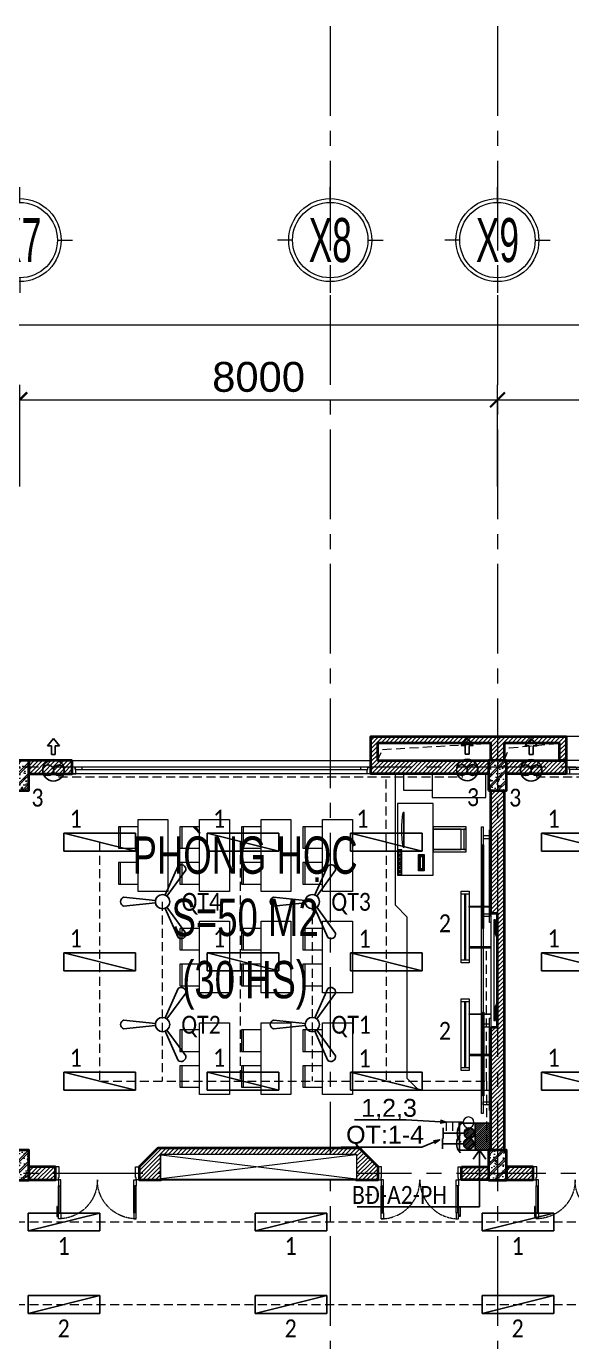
# Model space of a CAD drawing. Header units: millimetres. Extents: x 18326 to 214271, y -298828 to -198730.
# Drawn here: x 67457 to 76590, y -220747 to -198730 of the extents above; entities that cross this region are included whole.
import ezdxf
from ezdxf.enums import TextEntityAlignment as Align

# ---------------------------------------------------------------- set-up
doc = ezdxf.new("R2010")
doc.units = ezdxf.units.MM
doc.header["$LTSCALE"] = 20
doc.header["$MEASUREMENT"] = 0
for name, pattern in [('DASHED2', [0.375, 0.25, -0.125]), ('HIDDEN', [0.375, 0.25, -0.125]), ('xref LC GK$0$CENTER2', [1.125, 0.75, -0.125, 0.125, -0.125]), ('xref_mb.A2$0$HIDDEN', [0.375, 0.25, -0.125])]:
    doc.linetypes.add(name, pattern=pattern)
doc.layers.get('0').update_dxf_attribs({"lineweight": 0})
doc.layers.get('Defpoints').update_dxf_attribs({"color": 1, "lineweight": 25})
for name, color, linetype in [('!Cetech-TBD', 2, 'Continuous'), ('11TBDIEN', 6, 'Continuous'), ('CDC-E', 2, 'Continuous'), ('CDC-E-Equip', 2, 'Continuous'), ('CDC-E-Note', 3, 'Continuous'), ('CETECH-E-Switch', 2, 'Continuous'), ('CETECH-TBD', 2, 'Continuous'), ('NETDEP', 2, 'Continuous'), ('TBD', 2, 'Continuous'), ('TEXT', 7, 'Continuous')]:
    doc.layers.add(name, color=color, linetype=linetype)
for name, color, linetype, lineweight in [('0.MAU XANH- DAY DIEN', 3, 'HIDDEN', 20), ('1.5 Thiết bị điện', 2, 'Continuous', 9), ('IBST-E-Chieu sang', 2, 'Continuous', 9), ('KV-Cay xanh', 78, 'Continuous', 5), ('KV-Dim', 14, 'Continuous', 9), ('KV-Ky hieu', 30, 'Continuous', 0), ('KV-Net thay 1', 9, 'Continuous', 20), ('KV-Net thay 2', 8, 'Continuous', 13), ('KV-Text', 7, 'Continuous', 25), ('xref LC GK$0$KV-Net truc', 251, 'xref LC GK$0$CENTER2', 9), ('xref_mb.A2$0$KV-Cat be tong', 6, 'Continuous', 35), ('xref_mb.A2$0$KV-Cat tuong', 4, 'Continuous', 35), ('xref_mb.A2$0$KV-Cua', 34, 'Continuous', 13), ('xref_mb.A2$0$KV-Hatch', 179, 'Continuous', 5), ('xref_mb.A2$0$KV-Net khuat', 165, 'xref_mb.A2$0$HIDDEN', 9), ('xref_mb.A2$0$KV-Net thay 1', 9, 'Continuous', 20), ('xref_mb.A2$0$KV-Net thay 2', 8, 'Continuous', 13), ('xref_mb.A2$0$KV-Noi that', 35, 'Continuous', 9), ('xref_mb.A2$0$KV-Thiet bi', 59, 'Continuous', 9)]:
    doc.layers.add(name, color=color, linetype=linetype, lineweight=lineweight)
doc.styles.add('aa', font='vncc-sim.shx', dxfattribs={"width": 0.7})
doc.styles.add('AN - Arial', font='arial.ttf')
doc.styles.add('CHUTO', font='VnAvantH.TTF', dxfattribs={"width": 0.7})
doc.styles.add('KD-Style', font='arial.ttf')
doc.styles.add('KT', font='vnsimli.shx', dxfattribs={"width": 0.72})
doc.styles.add('uv-abc', font='calibril.ttf', dxfattribs={"width": 0.85})
doc.styles.add('VN', font='arial.ttf', dxfattribs={"width": 0.7})
doc.dimstyles.new('A2-1-140', dxfattribs={"dimscale": 100, "dimtxt": 3, "dimasz": 1.5, "dimexe": 0.7, "dimexo": 0, "dimgap": 0.5, "dimtad": 1, "dimdec": 0, "dimrnd": 50, "dimzin": 13, "dimdsep": 46, "dimtxsty": 'KT', "dimblk1": 'ARCHTICK', "dimblk2": 'ARCHTICK', "dimsah": 1, "dimcen": 0, "dimdle": 0.7, "dimclrd": 1, "dimclre": 1, "dimclrt": 3, "dimadec": 0, "dimazin": 0, "dimtfac": 1.222222, "dimtdec": 0, "dimtix": 1, "dimtmove": 2, "dimatfit": 3, "dimldrblk": 'ARCHTICK', "dimfxl": 5, "dimfxlon": 1, "dimtolj": 1, "dimtzin": 13, "dimarcsym": 0})
doc.dimstyles.new('D-Layout', dxfattribs={"dimscale": 0, "dimtxt": 2, "dimasz": 1, "dimexe": 1, "dimexo": 0, "dimgap": 0.5, "dimtad": 1, "dimdec": 0, "dimzin": 0, "dimdsep": 46, "dimtxsty": 'KD-Style', "dimblk": 'ARCHTICK', "dimcen": 0.09, "dimdle": 1, "dimclrd": 256, "dimclre": 256, "dimclrt": 2, "dimadec": 0, "dimazin": 0, "dimtfac": 1, "dimtdec": 0, "dimtix": 1, "dimtmove": 2, "dimatfit": 3, "dimldrblk": 'MUITEN', "dimfxl": 1, "dimtolj": 1, "dimtzin": 0, "dimarcsym": 0})
doc.dimstyles.new('Dim DHKK', dxfattribs={"dimscale": 100, "dimtxt": 2, "dimasz": 1, "dimexe": 1, "dimexo": 1, "dimgap": 0.7, "dimtad": 1, "dimtoh": 1, "dimdec": 0, "dimzin": 12, "dimdsep": 46, "dimtxsty": 'aa', "dimblk": 'ARCHTICK', "dimcen": 1, "dimdle": 1, "dimclrd": 7, "dimclre": 7, "dimclrt": 1, "dimadec": 0, "dimazin": 0, "dimtfac": 1, "dimtdec": 0, "dimtofl": 0, "dimtmove": 2, "dimatfit": 3, "dimldrblk": 'OPEN90', "dimfxl": 1, "dimfxlon": 1, "dimtolj": 1, "dimtzin": 12, "dimarcsym": 0})

# ---------------------------------------------------------------- blocks, each defined once
blk = doc.blocks.new('T3RQƯ')
at = {"layer": 'KV-Text', "color": 8, "insert": (22568, 11805), "char_height": 625, "width": 7837.78, "attachment_point": 1, "style": 'VN'}
blk.add_mtext('\\A1;\\pxqc;PHÒNG HỌC\\PS=50 M2 \\P(30 HS)', dxfattribs=at)
blk = doc.blocks.new('A$C06776D30')
at = {"layer": 'KV-Ky hieu', "color": 8}
for p, q in [((504, 865), (504, 1009)), ((144, 504), (0, 504)), ((865, 504), (1009, 504)), ((504, 144), (504, 0))]:
    blk.add_line(p, q, dxfattribs=at)
for radius in [396, 360]:
    blk.add_circle((504, 504), radius, dxfattribs=at)
at = {"layer": 'KV-Text', "color": 8, "style": 'CHUTO', "width": 0.6}
blk.add_attdef('GIRD', text='', height=420, dxfattribs=at).set_placement((504, 504), align=Align.MIDDLE_CENTER)
blk = doc.blocks.new('TT')
at = {"layer": 'KV-Net thay 1', "color": 8}
ref = blk.add_blockref('A$C06776D30', (125.789, 150.717), dxfattribs=dict(at, xscale=0.007011206080914858, yscale=0.007011206080914858, zscale=0.007011206080914858))
ref.add_attrib('GIRD', 'X7', dxfattribs={"layer": 'KV-Text', "height": 2.9447, "style": 'CHUTO', "width": 0.6}).set_placement((129.325, 154.253), align=Align.MIDDLE_CENTER)
ref = blk.add_blockref('A$C06776D30', (146.589, 150.717), dxfattribs=dict(at, xscale=0.007011206080914858, yscale=0.007011206080914858, zscale=0.007011206080914858))
ref.add_attrib('GIRD', 'X8', dxfattribs={"layer": 'KV-Text', "height": 2.9447, "style": 'CHUTO', "width": 0.6}).set_placement((150.125, 154.253), align=Align.MIDDLE_CENTER)
ref = blk.add_blockref('A$C06776D30', (157.789, 150.717), dxfattribs=dict(at, xscale=0.007011206080914858, yscale=0.007011206080914858, zscale=0.007011206080914858))
ref.add_attrib('GIRD', 'X9', dxfattribs={"layer": 'KV-Text', "height": 2.9447, "style": 'CHUTO', "width": 0.6}).set_placement((161.325, 154.253), align=Align.MIDDLE_CENTER)
blk = doc.blocks.new('_ARCHTICK')
at = {"color": 8, "const_width": 0.15}
blk.add_lwpolyline([(-0.5, -0.5), (0.5, 0.5)], dxfattribs=at)
blk = doc.blocks.new('*D58')
at = {"layer": 'Defpoints', "color": 8, "transparency": 16777216}
for p in [(973.688, 395.952), (941.688, 390.147), (973.688, 390.147)]:
    blk.add_point(p, dxfattribs=at)
at = {"layer": 'KV-Dim', "color": 8, "lineweight": -2, "transparency": 16777216}
for p, q in [((941.688, 390.147), (941.688, 396.952)), ((973.688, 390.147), (973.688, 396.952)), ((940.688, 395.952), (974.688, 395.952))]:
    blk.add_line(p, q, dxfattribs=at)
at = {"layer": 'KV-Dim', "color": 8, "lineweight": -2, "transparency": 16777216, "rotation": 180}
blk.add_blockref('_ARCHTICK', (941.688, 395.952), dxfattribs=at)
at = {"layer": 'KV-Dim', "color": 8, "lineweight": -2, "transparency": 16777216}
blk.add_blockref('_ARCHTICK', (973.688, 395.952), dxfattribs=at)
at = {"layer": 'KV-Dim', "color": 8, "transparency": 16777216, "insert": (957.688, 397.473), "char_height": 2, "attachment_point": 5, "style": 'KD-Style'}
blk.add_mtext('\\A1;8000', dxfattribs=at)
blk = doc.blocks.new('MUITEN')
at = {"color": 8, "const_width": 0.4}
blk.add_lwpolyline([(-1, 1.732), (0, 0), (-1, -1.732)], dxfattribs=at)
blk = doc.blocks.new('*D59')
at = {"layer": 'Defpoints', "color": 8, "transparency": 16777216}
for p in [(1005.688, 395.952), (973.688, 390.147), (1005.688, 390.147)]:
    blk.add_point(p, dxfattribs=at)
at = {"layer": 'KV-Dim', "color": 8, "lineweight": -2, "transparency": 16777216}
for p, q in [((973.688, 390.147), (973.688, 396.952)), ((1005.688, 390.147), (1005.688, 396.952)), ((972.688, 395.952), (1006.688, 395.952))]:
    blk.add_line(p, q, dxfattribs=at)
at = {"layer": 'KV-Dim', "color": 8, "lineweight": -2, "transparency": 16777216, "rotation": 180}
blk.add_blockref('_ARCHTICK', (973.688, 395.952), dxfattribs=at)
at = {"layer": 'KV-Dim', "color": 8, "lineweight": -2, "transparency": 16777216}
blk.add_blockref('_ARCHTICK', (1005.688, 395.952), dxfattribs=at)
at = {"layer": 'KV-Dim', "color": 8, "transparency": 16777216, "insert": (989.688, 397.473), "char_height": 2, "attachment_point": 5, "style": 'KD-Style'}
blk.add_mtext('\\A1;8000', dxfattribs=at)
blk = doc.blocks.new('*D60')
at = {"layer": 'Defpoints', "color": 8, "transparency": 16777216}
for p in [(1037.688, 395.952), (1005.688, 390.147), (1037.688, 390.147)]:
    blk.add_point(p, dxfattribs=at)
at = {"layer": 'KV-Dim', "color": 8, "lineweight": -2, "transparency": 16777216}
for p, q in [((1005.688, 390.147), (1005.688, 396.952)), ((1037.688, 390.147), (1037.688, 396.952)), ((1004.688, 395.952), (1038.688, 395.952))]:
    blk.add_line(p, q, dxfattribs=at)
at = {"layer": 'KV-Dim', "color": 8, "lineweight": -2, "transparency": 16777216, "rotation": 180}
blk.add_blockref('_ARCHTICK', (1005.688, 395.952), dxfattribs=at)
at = {"layer": 'KV-Dim', "color": 8, "lineweight": -2, "transparency": 16777216}
blk.add_blockref('_ARCHTICK', (1037.688, 395.952), dxfattribs=at)
at = {"layer": 'KV-Dim', "color": 8, "transparency": 16777216, "insert": (1021.688, 397.473), "char_height": 2, "attachment_point": 5, "style": 'KD-Style'}
blk.add_mtext('\\A1;8000', dxfattribs=at)
blk = doc.blocks.new('*D71')
at = {"layer": 'Defpoints', "color": 8, "transparency": 16777216}
for p in [(909.688, 400.952), (909.688, 390.147), (1165.688, 390.147)]:
    blk.add_point(p, dxfattribs=at)
at = {"layer": 'KV-Dim', "color": 8, "lineweight": -2, "transparency": 16777216}
for p, q in [((909.688, 390.147), (909.688, 401.952)), ((1165.688, 390.147), (1165.688, 401.952)), ((1166.688, 400.952), (908.688, 400.952))]:
    blk.add_line(p, q, dxfattribs=at)
at = {"layer": 'KV-Dim', "color": 8, "lineweight": -2, "transparency": 16777216, "rotation": 180}
blk.add_blockref('_ARCHTICK', (909.688, 400.952), dxfattribs=at)
at = {"layer": 'KV-Dim', "color": 8, "lineweight": -2, "transparency": 16777216}
blk.add_blockref('_ARCHTICK', (1165.688, 400.952), dxfattribs=at)
at = {"layer": 'KV-Dim', "color": 8, "transparency": 16777216, "insert": (1037.688, 402.473), "char_height": 2, "attachment_point": 5, "style": 'KD-Style'}
blk.add_mtext('\\A1;64000', dxfattribs=at)
blk = doc.blocks.new('l57')
at = {"layer": '!Cetech-TBD'}
for p, q in [((-600, 150), (600, 150)), ((600, 150), (-600, -150)), ((-600, -150), (-600, 150)), ((600, 150), (600, -150)), ((600, -150), (-600, -150))]:
    blk.add_line(p, q, dxfattribs=at)
blk = doc.blocks.new('QTRTUONG')
for centre, radius in [((-3.78, -2.92), 1.6), ((-3.78, -2.12), 0.798), ((-3.78, -3.72), 0.798)]:
    blk.add_circle(centre, radius)
blk = doc.blocks.new('quat gio1')
for p, q in [((114, 25), (114, -25)), ((114, 25), (229, 25)), ((229, 80), (327, 0)), ((229, 25), (229, 80)), ((114, -25), (229, -25)), ((229, -80), (327, 0)), ((229, -25), (229, -80))]:
    blk.add_line(p, q)
at = {"xscale": 89.50243443385698, "yscale": 89.50243443385698, "zscale": 89.50243443385698}
blk.add_blockref('QTRTUONG', (243, 261), dxfattribs=at)
blk = doc.blocks.new('pa6')
at = {"layer": 'CDC-E'}
h = blk.add_hatch(dxfattribs=at)
h.set_pattern_fill('ANSI31', scale=5)
h.set_pattern_definition([(45, (0, 0), (-11.2253, 11.2253), [])])
h.paths.add_polyline_path([(150, 175), (-150, 175), (-150, 0), (150, 0)])
for p, q in [((-150, 350), (150, 350)), ((-150, 0), (-150, 350)), ((150, 350), (150, 0)), ((-150, 175), (150, 175)), ((150, 0), (-150, 0))]:
    blk.add_line(p, q, dxfattribs=at)
blk = doc.blocks.new('*X544')
at = {"color": 0}
for p, q in [((11475, 51568), (11557, 51650)), ((11479, 51598), (11527, 51646)), ((11480, 51547), (11578, 51645)), ((11490, 51530), (11595, 51635)), ((11503, 51516), (11609, 51622)), ((11520, 51506), (11619, 51605)), ((11540, 51501), (11624, 51585)), ((11568, 51502), (11623, 51557))]:
    blk.add_line(p, q, dxfattribs=at)
blk = doc.blocks.new('S14')
at = {"layer": '!Cetech-TBD'}
for p, q in [((-75, 375), (75, 375)), ((0, 75), (0, 375))]:
    blk.add_line(p, q, dxfattribs=at)
blk.add_circle((0, 0), 75, dxfattribs=at)
blk.add_arc((0, 0), 175, 41.8103, 138.1897, dxfattribs=at)
blk.add_blockref('*X544', (-11550, -51575), dxfattribs=at)
blk = doc.blocks.new('q1')
at = {"layer": 'TBD', "linetype": 'ByBlock'}
for p, q in [((-75, 651), (-18, 119)), ((75, 651), (18, 119)), ((-601, -260), (-112, -44)), ((-526, -390), (-94, -75)), ((526, -390), (94, -75)), ((601, -260), (112, -44))]:
    blk.add_line(p, q, dxfattribs=at)
blk.add_circle((0, 0), 120, dxfattribs=at)
for centre, start, end in [((0, 623), 20.3028, 159.6972), ((-539, -311), 140.3028, 279.6972), ((539, -311), 260.3028, 39.6972)]:
    blk.add_arc(centre, 80, start, end, dxfattribs=at)
blk = doc.blocks.new('DEN CHIEU BANGTAOTHEM')
for p, q in [((-829, -694), (-829, -509)), ((-829, -509), (-759, -509)), ((-829, -694), (-829, -509)), ((-829, -509), (840, -509)), ((-759, -509), (-759, -694)), ((-759, -591), (770, -591)), ((-759, -612), (-759, -591)), ((770, -612), (-759, -612)), ((770, -694), (770, -509)), ((770, -509), (840, -509)), ((770, -591), (770, -612)), ((840, -509), (840, -694)), ((840, -509), (840, -694)), ((-759, -694), (-829, -694)), ((840, -694), (-829, -694)), ((840, -694), (770, -694))]:
    blk.add_line(p, q)
at = {"elevation": 0}
for points in [[(-458, -9), (-458, -509), (-479, -509), (-479, -9)], [(469, -9), (469, -509), (490, -509), (490, -9)]]:
    blk.add_lwpolyline(points, close=True, dxfattribs=at)
at = {"layer": 'Defpoints'}
blk.add_circle((5, -602), 9.3, dxfattribs=at)
blk = doc.blocks.new('Cong tac 3 - 1 chieu')
blk.add_line((50, 56), (214, 221))
for points in [[(214, 221), (299, 137)], [(91, 97), (176, 12)], [(153, 159), (238, 74)]]:
    blk.add_lwpolyline(points)
blk.add_circle((0, 0), 74.9)
blk = doc.blocks.new('*U570')
at = {"rotation": 349.4154363675875}
blk.add_blockref('Cong tac 3 - 1 chieu', (0, 0), dxfattribs=at)
blk = doc.blocks.new('xref LC GK$0$LC')
at = {"layer": 'xref LC GK$0$KV-Net truc', "color": 8, "ltscale": 100}
for points in [[(42200, 10100), (42200, -85479)], [(45000, 10100), (45000, -85479)], [(117812, -2300), (-10253, -2300)], [(117812, -9100), (-10253, -9100)]]:
    blk.add_lwpolyline(points, dxfattribs=at)
blk = doc.blocks.new('*U196')
at = {"color": 8}
for p, q in [((-220, 3625), (-220, -1035)), ((-180, -1035), (-180, 3625)), ((-110, 3740), (-110, -1140)), ((-220, -1200), (-110, -1200))]:
    blk.add_line(p, q, dxfattribs=at)
for points in [[(-220, 3800), (-110, 3800), (-110, 3740), (-110, 3740), (-110, 3740), (-180, 3740), (-180, 3750), (-220, 3750)], [(-180, 3750), (-220, 3750), (-220, 3625), (-180, 3625)], [(-180, -1035), (-220, -1035), (-220, -1150), (-180, -1150)], [(-220, -1200), (-110, -1200), (-110, -1140), (-110, -1140), (-110, -1140), (-180, -1140), (-180, -1150), (-220, -1150)]]:
    blk.add_lwpolyline(points, close=True, dxfattribs=at)
blk = doc.blocks.new('xref_mb.A2$0$Module TX2C')
at = {"layer": 'xref_mb.A2$0$KV-Hatch'}
h = blk.add_hatch(dxfattribs=at)
h.set_pattern_fill('ANSI31', color=8, scale=400)
h.set_pattern_definition([(45, (-76471.89, 210604.975), (-35.355339, 35.355339), [])])
h.paths.add_polyline_path([(-16975, -415), (-15945, -415), (-15945, -125), (-18215, -125), (-18215, -415), (-17275, -415), (-17275, -635), (-18325, -635), (-18325, -15), (-15945, -15), (-15945, 185), (-15725, 185), (-15725, -635), (-16975, -635)])
h.paths.add_polyline_path([(-9705, 185), (-9935, 185), (-10725, -415), (-10725, -635), (-9275, -635), (-9275, -415), (-9705, -415)])
h.paths.add_polyline_path([(-10543, -415), (-9925, 54), (-9925, -415)], flags=16)
h.paths.add_polyline_path([(-8245, -415), (-8975, -415), (-8975, -635), (-8245, -635)])
h.paths.add_polyline_path([(-3135, -415), (-1275, -415), (-1275, -635), (-3245, -635), (-3245, -15), (25, -15), (25, -415), (-85, -415), (-85, -125), (-1015, -125), (-1015, -415), (-1235, -415), (-1235, -125), (-3135, -125)])
at = {"layer": 'xref_mb.A2$0$KV-Cat tuong', "color": 8}
blk.add_lwpolyline([(-16975, -415), (-15945, -415), (-15945, -125), (-18215, -125), (-18215, -415), (-17275, -415), (-17275, -635), (-18325, -635), (-18325, -15), (-15945, -15), (-15945, 185), (-15725, 185), (-15725, -635), (-16975, -635), (-16975, -415)], dxfattribs=at)
for points in [[(-9705, 185), (-9935, 185), (-10725, -415), (-10725, -635), (-9275, -635), (-9275, -415), (-9705, -415)], [(-10543, -415), (-9925, 54), (-9925, -415)], [(-3135, -415), (-1275, -415), (-1275, -635), (-3245, -635), (-3245, -15), (25, -15), (25, -415), (-85, -415), (-85, -125), (-1015, -125), (-1015, -415), (-1235, -415), (-1235, -125), (-3135, -125)], [(-8245, -415), (-8975, -415), (-8975, -635), (-8245, -635)]]:
    blk.add_lwpolyline(points, close=True, dxfattribs=at)
at = {"layer": 'xref_mb.A2$0$KV-Net thay 2', "color": 8}
blk.add_line((-9935, 185), (-15725, 185), dxfattribs=at)
for points in [[(-15725, -415), (-10725, -415), (-10725, -635), (-15725, -635)], [(-8245, -415), (-3245, -415), (-3245, -635), (-8245, -635)]]:
    blk.add_lwpolyline(points, close=True, dxfattribs=at)
at = {"layer": 'xref_mb.A2$0$KV-Cua', "color": 8, "xscale": -1, "rotation": 90}
blk.add_blockref('*U196', (-11925, -745), dxfattribs=at)
at = {"layer": 'xref_mb.A2$0$KV-Cua', "color": 8, "rotation": 270}
blk.add_blockref('*U196', (-7045, -745), dxfattribs=at)
blk = doc.blocks.new('*U205')
at = {"color": 8, "linetype": 'Continuous'}
for p, q in [((70, 100), (70, 550)), ((1330, 100), (1330, 550))]:
    blk.add_line(p, q, dxfattribs=at)
at = {"color": 8}
for p, q in [((90, 550), (90, 100)), ((1310, 550), (1310, 100))]:
    blk.add_line(p, q, dxfattribs=at)
for points in [[(22, 445), (22, 614), (50, 614), (50, 586), (27, 586), (27, 445)], [(0, 0), (50, 0), (50, -40), (60, -40), (60, -220), (0, -220)], [(1400, 0), (1350, 0), (1350, -40), (1340, -40), (1340, -220), (1400, -220)]]:
    blk.add_lwpolyline(points, close=True, dxfattribs=at)
for points in [[(50, 550), (90, 550), (90, 650), (50, 650), (50, 550)], [(50, 553), (50, 100)], [(1350, 550), (1310, 550), (1310, 650), (1350, 650), (1350, 550)], [(1350, 553), (1350, 100)], [(50, 100), (90, 100), (90, 0), (50, 0), (50, 100)], [(1350, 100), (1310, 100), (1310, 0), (1350, 0), (1350, 100)]]:
    blk.add_lwpolyline(points, dxfattribs=at)
at = {"color": 8, "linetype": 'xref_mb.A2$0$HIDDEN', "ltscale": 0.2}
for points in [[(700, 0, 0.414214), (50, 650, 0.414214)], [(700, 0, -0.414214), (1350, 650, -0.414214)]]:
    blk.add_lwpolyline(points, format="xyb", dxfattribs=at)
blk = doc.blocks.new('xref_mb.A2$0$Module TX1')
at = {"layer": 'xref_mb.A2$0$KV-Hatch'}
h = blk.add_hatch(dxfattribs=at)
h.set_pattern_fill('ANSI31', color=8, scale=400)
h.set_pattern_definition([(45, (-63346.89, -117945.025), (-35.355339, 35.355339), [])])
h.paths.add_polyline_path([(-3400, 235), (-3850, 235), (-3850, 15), (-3400, 15)])
h.paths.add_polyline_path([(-1630, 435), (1630, 435), (1630, 15), (2000, 15), (2000, 235), (1690, 545), (-1690, 545), (-2000, 235), (-2000, 15), (-1630, 15)])
h.paths.add_polyline_path([(3400, 235), (3850, 235), (3850, 15), (3400, 15)])
at = {"layer": 'xref_mb.A2$0$KV-Cat tuong', "color": 8}
for points in [[(-1630, 435), (1630, 435), (1630, 15), (2000, 15), (2000, 235), (1690, 545), (-1690, 545), (-2000, 235), (-2000, 15), (-1630, 15)], [(-3400, 235), (-3850, 235), (-3850, 15), (-3400, 15)], [(3400, 235), (3850, 235), (3850, 15), (3400, 15)]]:
    blk.add_lwpolyline(points, close=True, dxfattribs=at)
at = {"layer": 'xref_mb.A2$0$KV-Thiet bi', "color": 8}
blk.add_line((-1630, 15), (1630, 15), dxfattribs=at)
at = {"layer": 'xref_mb.A2$0$KV-Cua', "color": 8, "xscale": -1, "rotation": 180}
blk.add_blockref('*U205', (-3400, 15), dxfattribs=at)
at = {"layer": 'xref_mb.A2$0$KV-Cua', "color": 8, "rotation": 180}
blk.add_blockref('*U205', (3400, 15), dxfattribs=at)
blk = doc.blocks.new('xref_mb.A2$0$TXBG')
at = {"layer": 'xref_mb.A2$0$KV-Hatch'}
h = blk.add_hatch(dxfattribs=at)
h.set_pattern_fill('ANSI31', color=8, scale=400)
h.set_pattern_definition([(45, (-59346.89, -121470.025), (-35.355339, 35.355339), [])])
h.paths.add_polyline_path([(-110, -950), (0, -950), (0, 950), (-110, 950), (-110, 3010), (110, 3010), (110, -3010), (-110, -3010)])
at = {"layer": 'xref_mb.A2$0$KV-Cat tuong', "color": 8}
blk.add_lwpolyline([(-110, -950), (0, -950), (0, 950), (-110, 950), (-110, 3010), (110, 3010), (110, -3010), (-110, -3010)], close=True, dxfattribs=at)
blk = doc.blocks.new('*U207')
at = {"color": 8, "linetype": 'Continuous'}
for p, q in [((-220, 1125), (-220, -1035)), ((-180, -1035), (-180, 1125)), ((-110, 1240), (-110, -1140)), ((-220, -1200), (-110, -1200))]:
    blk.add_line(p, q, dxfattribs=at)
at = {"color": 8}
for points in [[(-220, 1300), (-110, 1300), (-110, 1240), (-110, 1240), (-110, 1240), (-180, 1240), (-180, 1250), (-220, 1250)], [(-220, -1200), (-110, -1200), (-110, -1140), (-110, -1140), (-110, -1140), (-180, -1140), (-180, -1150), (-220, -1150)]]:
    blk.add_lwpolyline(points, close=True, dxfattribs=at)
at = {"color": 8, "linetype": 'Continuous'}
for points in [[(-180, 1250), (-220, 1250), (-220, 1125), (-180, 1125)], [(-180, -1035), (-220, -1035), (-220, -1150), (-180, -1150)]]:
    blk.add_lwpolyline(points, close=True, dxfattribs=at)
blk = doc.blocks.new('xref_mb.A2$0$Module TX2')
at = {"layer": 'xref_mb.A2$0$KV-Hatch'}
h = blk.add_hatch(dxfattribs=at)
h.set_pattern_fill('ANSI31', color=8, scale=400)
h.set_pattern_definition([(45, (-103346.89, -124995.025), (-35.355339, 35.355339), [])])
h.paths.add_polyline_path([(2850, -235), (3850, -235), (3850, -15), (2850, -15)])
h.paths.add_polyline_path([(350, -15), (-350, -15), (-350, -235), (350, -235)])
h.paths.add_polyline_path([(-2850, -235), (-3850, -235), (-3850, -15), (-2850, -15)])
at = {"layer": 'xref_mb.A2$0$KV-Cat tuong', "color": 8}
for points in [[(-2850, -235), (-3850, -235), (-3850, -15), (-2850, -15)], [(350, -15), (-350, -15), (-350, -235), (350, -235)], [(2850, -235), (3850, -235), (3850, -15), (2850, -15)]]:
    blk.add_lwpolyline(points, close=True, dxfattribs=at)
at = {"layer": 'xref_mb.A2$0$KV-Net thay 2', "color": 8}
for p, q in [((-350, -15), (-2850, -15)), ((2850, -15), (350, -15))]:
    blk.add_line(p, q, dxfattribs=at)
at = {"layer": 'xref_mb.A2$0$KV-Cua', "color": 8, "xscale": -1.000000000000003, "rotation": 90}
for p in [(-1550, -345), (1650, -345)]:
    blk.add_blockref('*U207', p, dxfattribs=at)
blk = doc.blocks.new('xref_mb.A2$0$cot30x50')
at = {"layer": 'xref_mb.A2$0$KV-Hatch'}
h = blk.add_hatch(dxfattribs=at)
h.set_pattern_fill('CHAU-01', color=8, scale=30, pattern_type=2)
h.set_pattern_definition([(50, (0, 0), (215.178055, -18.82564), [22.5, -247.5]), (355, (0, 0), (-41.6254, 225.65764), [18, -198]), (100.4514, (17.93, -1.57), (173.552815, 206.83186), [19.12206, -210.342634]), (46.1842, (0, 60), (320.172315, -49.6557), [33.75, -371.25]), (96.6356, (26.68, 55.86), (280.39881, 292.23536), [28.68309, -315.5139]), (351.1842, (0, 60), (280.39858, 292.23558), [27, -297]), (21, (30, 45), (179.072116, -120.785667), [22.5, -247.5]), (326, (30, 45), (72.9946, 217.545014), [18, -198]), (71.4514, (44.92, 34.93), (252.06679, 96.75915), [19.12206, -210.342634]), (37.5, (0, 0), (3.6479566, 99.868156), [0, -195.6, 0, -201, 0, -198.75]), (7.5, (0, 0), (78.920861, 118.323514), [0, -114.6, 0, -191.1, 0, -75.75]), (327.5, (-66.9, 0), (160.146731, -6.7664615), [0, -75, 0, -234, 0, -310.5]), (317.5, (-96.9, 0), (174.95585, 30.031495), [0, -97.5, 0, -155.4, 0, -220.5]), (45, (0, 0), (-90.156115, 90.156115), []), (45, (0, 36.75), (-90.156115, 90.156115), [])])
h.paths.add_polyline_path([(-778332, 133391), (-778632, 133391), (-778632, 132891), (-778332, 132891)])
at = {"layer": 'xref_mb.A2$0$KV-Cat be tong', "color": 8}
blk.add_lwpolyline([(-778632, 132891), (-778332, 132891), (-778332, 133391), (-778632, 133391)], close=True, dxfattribs=at)
blk = doc.blocks.new('xref_mb.A2$0$dvct1')
at = {"layer": 'xref_mb.A2$0$KV-Cat be tong', "color": 8}
for p in [(1321388, -124760), (1329388, -124760), (1321388, -131280), (1329388, -131280)]:
    blk.add_blockref('xref_mb.A2$0$cot30x50', p, dxfattribs=at)
blk = doc.blocks.new('xref_mb.A2$0$LCT1')
at = {"layer": 'xref_mb.A2$0$KV-Cat be tong', "color": 8}
blk.add_blockref('xref_mb.A2$0$dvct1', (-526906, -8522), dxfattribs=at)
blk = doc.blocks.new('xref_mb.A2$0$ghe vi tinh giao vien')
at = {"color": 8}
for points in [[(-170, 0), (-170, 550), (-210, 550), (-210, 0)], [(170, 550), (-170, 550), (-170, 510), (170, 510)], [(170, 0), (170, 470), (-170, 470), (-170, 0)], [(210, 0), (210, 550), (170, 550), (170, 0)]]:
    blk.add_lwpolyline(points, close=True, dxfattribs=at)
blk = doc.blocks.new('xref_mb.A2$0$MT XACH TAY')
at = {"layer": 'xref_mb.A2$0$KV-Noi that', "color": 8}
for p, q in [((1945309, 219420, 0), (1945309, 219432, 0)), ((1945309, 219416, 0), (1945309, 219428, 0)), ((1945885, 219420, 0), (1945309, 219420, 0)), ((1945885, 219416, 0), (1945309, 219416, 0)), ((1945885, 219432, 0), (1945885, 219420, 0)), ((1945885, 219428, 0), (1945885, 219416, 0))]:
    blk.add_line(p, q, dxfattribs=at)
blk.add_arc((1945597, 217716, 0), 1740, 80.4727, 99.5273, dxfattribs=at)
blk = doc.blocks.new('xref_mb.A2$0$O cam HDMI')
at = {"layer": 'xref_mb.A2$0$KV-Noi that'}
h = blk.add_hatch(color=8, dxfattribs=at)
h.dxf.hatch_style = 1
h.paths.add_polyline_path([(-227, 108), (227, 108), (227, -47), (-227, -47)])
h.paths.add_polyline_path([(-176, 57), (176, 57), (176, 3), (-176, 3)], flags=16)
at = {"layer": 'xref_mb.A2$0$KV-Noi that', "color": 8}
for points in [[(-227, 108), (227, 108), (227, -47), (-227, -47)], [(-176, 57), (176, 57), (176, 3), (-176, 3)]]:
    blk.add_lwpolyline(points, close=True, dxfattribs=at)
blk = doc.blocks.new('xref_mb.A2$0$o dien 6d')
at = {"layer": 'xref_mb.A2$0$KV-Noi that', "color": 8}
for p, q in [((5842818, -64279), (5842818, -64329)), ((5842875, -64279), (5842875, -64329)), ((5842932, -64279), (5842932, -64329)), ((5842989, -64279), (5842989, -64329)), ((5843046, -64279), (5843046, -64329)), ((5843104, -64279), (5843104, -64329))]:
    blk.add_line(p, q, dxfattribs=at)
blk.add_lwpolyline([(5843104, -64279), (5843104, -64329), (5842761, -64329), (5842761, -64279)], close=True, dxfattribs=at)
for centre in [(5842783, -64296), (5842783, -64314), (5842799, -64305), (5842840, -64296), (5842840, -64314), (5842856, -64305), (5842897, -64296), (5842897, -64314), (5842913, -64305), (5842955, -64296), (5842955, -64314), (5842970, -64305), (5843012, -64296), (5843012, -64314), (5843027, -64305), (5843069, -64296), (5843069, -64314), (5843084, -64305)]:
    blk.add_ellipse(centre, major_axis=(3.23, 0), ratio=1, dxfattribs=at)
blk = doc.blocks.new('xref_mb.A2$0$A$Cb15db4b7')
at = {"color": 8}
blk.add_line((50, 155), (4750, 155), dxfattribs=at)
for points in [[(3242.5, 235), (3005, 235), (2927, 265), (1873, 265), (1795, 235), (1557.5, 235), (1557.5, 205), (3242.5, 205)], [(0, 25), (4800, 25), (4800, 0), (0, 0)], [(50, 155), (1600, 155), (1600, 130), (50, 130)], [(150, 25), (196, 25), (196, 130), (150, 130)], [(1700, 37.5), (300, 37.5), (300, 12.5), (1700, 12.5)], [(1500, 25), (1454, 25), (1454, 130), (1500, 130)], [(3100, 37.5), (4500, 37.5), (4500, 12.5), (3100, 12.5)], [(3200, 155), (4750, 155), (4750, 130), (3200, 130)], [(3300, 25), (3346, 25), (3346, 130), (3300, 130)], [(4650, 25), (4604, 25), (4604, 130), (4650, 130)]]:
    blk.add_lwpolyline(points, close=True, dxfattribs=at)
blk = doc.blocks.new('xref_mb.A2$0$SFĐÁ12')
at = {"layer": 'xref_mb.A2$0$KV-Noi that', "color": 8}
for points in [[(150, 110), (150, 390), (110, 390), (110, 5410), (1310, 5410), (1510, 5210), (1510, 2510), (1710, 2310), (1710, 110)], [(1075, 1810), (1075, 610), (1675, 610), (1675, 1810)], [(1092, 510), (192, 510), (192, 110), (1092, 110)], [(1092, 393), (1566, 393), (1566, 110), (1092, 110)]]:
    blk.add_lwpolyline(points, close=True, dxfattribs=at)
at = {"color": 8}
for name, p, xscale, yscale, zscale, rotation in [('xref_mb.A2$0$o dien 6d', (60278, -7010106), -1.200000000000005, 1.200000000000005, 1.200000000000002, 269.8486810506511), ('xref_mb.A2$0$O cam HDMI', (1255, 1599), 0.600000000000003, 0.600000000000003, 0.600000000000003, 270)]:
    blk.add_blockref(name, p, dxfattribs=dict(at, xscale=xscale, yscale=yscale, zscale=zscale, rotation=rotation))
at = {"color": 8, "xscale": -1, "rotation": 270}
blk.add_blockref('xref_mb.A2$0$MT XACH TAY', (-217852, -1944547), dxfattribs=at)
at = {"layer": 'xref_mb.A2$0$KV-Noi that', "color": 8, "rotation": 90}
for name, p in [('xref_mb.A2$0$A$Cb15db4b7', (265, 1000)), ('xref_mb.A2$0$ghe vi tinh giao vien', (1075, 1210))]:
    blk.add_blockref(name, p, dxfattribs=at)
blk = doc.blocks.new('xref_mb.A2$0$LOPCB')
at = {"color": 8}
for p, q in [((3103, 4870), (3103, 5230)), ((4133, 4870), (4133, 5230)), ((5163, 4870), (5163, 5230)), ((3103, 4270), (3103, 4630)), ((4133, 4270), (4133, 4630)), ((5163, 4270), (5163, 4630)), ((3103, 3170), (3103, 3530)), ((4133, 3170), (4133, 3530)), ((5163, 3170), (5163, 3530)), ((3103, 2570), (3103, 2930)), ((4133, 2570), (4133, 2930)), ((5163, 2570), (5163, 2930)), ((3103, 1470), (3103, 1830)), ((4133, 1470), (4133, 1830)), ((5163, 1470), (5163, 1830)), ((6193, 1470), (6193, 1830)), ((3103, 870), (3103, 1230)), ((4133, 870), (4133, 1230)), ((5163, 870), (5163, 1230)), ((6193, 870), (6193, 1230))]:
    blk.add_line(p, q, dxfattribs=at)
for points in [[(2245, 6761), (5505, 6761), (5505, 6361), (2245, 6361)], [(2303, 5350), (2803, 5350), (2803, 4150), (2303, 4150)], [(3333, 5350), (3833, 5350), (3833, 4150), (3333, 4150)], [(4363, 5350), (4863, 5350), (4863, 4150), (4363, 4150)], [(2803, 4870), (3133, 4870), (3133, 5230), (2803, 5230)], [(3833, 4870), (4163, 4870), (4163, 5230), (3833, 5230)], [(4863, 4870), (5193, 4870), (5193, 5230), (4863, 5230)], [(2803, 4270), (3133, 4270), (3133, 4630), (2803, 4630)], [(3833, 4270), (4163, 4270), (4163, 4630), (3833, 4630)], [(4863, 4270), (5193, 4270), (5193, 4630), (4863, 4630)], [(2303, 3650), (2803, 3650), (2803, 2450), (2303, 2450)], [(2803, 3170), (3133, 3170), (3133, 3530), (2803, 3530)], [(3333, 3650), (3833, 3650), (3833, 2450), (3333, 2450)], [(3833, 3170), (4163, 3170), (4163, 3530), (3833, 3530)], [(4363, 3650), (4863, 3650), (4863, 2450), (4363, 2450)], [(4863, 3170), (5193, 3170), (5193, 3530), (4863, 3530)], [(2803, 2570), (3133, 2570), (3133, 2930), (2803, 2930)], [(3833, 2570), (4163, 2570), (4163, 2930), (3833, 2930)], [(4863, 2570), (5193, 2570), (5193, 2930), (4863, 2930)], [(2303, 1950), (2803, 1950), (2803, 750), (2303, 750)], [(2803, 1470), (3133, 1470), (3133, 1830), (2803, 1830)], [(3333, 1950), (3833, 1950), (3833, 750), (3333, 750)], [(3833, 1470), (4163, 1470), (4163, 1830), (3833, 1830)], [(4363, 1950), (4863, 1950), (4863, 750), (4363, 750)], [(4863, 1470), (5193, 1470), (5193, 1830), (4863, 1830)], [(5393, 1950), (5893, 1950), (5893, 750), (5393, 750)], [(5893, 1470), (6223, 1470), (6223, 1830), (5893, 1830)], [(2803, 870), (3133, 870), (3133, 1230), (2803, 1230)], [(3833, 870), (4163, 870), (4163, 1230), (3833, 1230)], [(4863, 870), (5193, 870), (5193, 1230), (4863, 1230)], [(5893, 870), (6223, 870), (6223, 1230), (5893, 1230)]]:
    blk.add_lwpolyline(points, close=True, dxfattribs=at)
at = {"layer": 'xref_mb.A2$0$KV-Cat tuong', "color": 8}
blk.add_blockref('xref_mb.A2$0$SFĐÁ12', (-125, -129), dxfattribs=at)
at = {"color": 8}
blk.add_wipeout([(2245, 6761), (2245, 6361), (5505, 6361), (5505, 6761)], dxfattribs=at)
for p, q in [((2245, 6361), (5505, 6761)), ((5505, 6361), (2245, 6761))]:
    blk.add_line(p, q, dxfattribs=at)
blk = doc.blocks.new('dim mb')
at = {"layer": 'KV-Dim', "color": 8}
for base, p1, p2, picture, middle in [((83.8, 29.5931), (339.8, 18.7879), (83.8, 18.7879), '*D71', (211.8, 31.1142)), ((147.8, 24.5931), (115.8, 18.7879), (147.8, 18.7879), '*D58', (131.8, 26.1142)), ((179.8, 24.5931), (147.8, 18.7879), (179.8, 18.7879), '*D59', (163.8, 26.1142)), ((211.8, 24.5931), (179.8, 18.7879), (211.8, 18.7879), '*D60', (195.8, 26.1142))]:
    dim = blk.add_linear_dim(base=base, p1=p1, p2=p2, dimstyle='D-Layout', override={"dimscale": 1, "dimlfac": 250}, dxfattribs=at)
    dim.commit()
    dim.dimension.update_dxf_attribs({"geometry": picture, "text_midpoint": middle, "insert": (-825.8876, -371.3589)})
blk = doc.blocks.new('t3')
at = {"layer": 'KV-Dim', "color": 8}
blk.add_blockref('dim mb', (-49.6, 284.2), dxfattribs=at)
at = {"layer": 'KV-Net thay 2', "color": 8}
blk.add_blockref('TT', (-31.125, 165.234), dxfattribs=at)
at = {"layer": 'KV-Text', "color": 8, "xscale": 0.003999999956183369, "yscale": 0.003999999956183369, "zscale": 0.003999999956183369}
blk.add_blockref('T3RQƯ', (7.351, 232.338), dxfattribs=at)

msp = doc.modelspace()

# ---------------------------------------------------------------- linework, layer by layer
at = {"layer": '0.MAU XANH- DAY DIEN', "linetype": 'DASHED2', "ltscale": 30}
for points in [[(67998, -211293), (74767, -211293)], [(73484, -212388), (73484, -211293)], [(75998, -211293), (82767, -211293)], [(68684, -212388), (68684, -216388), (75162, -216388), (75162, -217411)], [(71041, -212377), (71041, -216377)], [(73484, -212388), (73484, -216388)], [(69733, -213387), (69733, -216388)], [(72246, -213382), (72246, -216388)], [(75162, -216388), (75162, -214154)], [(52885, -218743), (115347, -218743)], [(52885, -220123), (115347, -220123)]]:
    msp.add_lwpolyline(points, dxfattribs=at)
at = {"layer": 'xref_mb.A2$0$KV-Net khuat', "color": 8, "ltscale": 30}
for points in [[(73337, -211020), (73424, -210834), (75237, -210730)], [(75457, -211020), (75543, -210808), (76387, -210730)]]:
    msp.add_lwpolyline(points, dxfattribs=at)
at = {"layer": 'xref_mb.A2$0$KV-Net thay 2', "color": 8}
msp.add_line((82197, -210620), (76427, -210620), dxfattribs=at)

# ---------------------------------------------------------------- block references
at = {"color": 8}
msp.add_blockref('xref_mb.A2$0$LCT1', (51347, -211130), dxfattribs=at)
at = {"xscale": -0.9999811998533592, "yscale": 0.9999811998533592, "zscale": 0.9999811998533592, "rotation": 180}
for p in [(68684, -212388), (71084, -212388), (73484, -212388), (76684, -212388), (68684, -214388), (71084, -214388), (73484, -214388), (76684, -214388), (68684, -216388), (71084, -216388), (73484, -216388), (76684, -216388)]:
    msp.add_blockref('l57', p, dxfattribs=at)
at = {"xscale": 0.9999811998533592, "yscale": 0.9999811998533592, "zscale": 0.9999811998533592}
for p in [(68088, -218743), (71889, -218743), (75690, -218743), (68088, -220123), (71889, -220123), (75690, -220123)]:
    msp.add_blockref('l57', p, dxfattribs=at)
at = {"layer": '1.5 Thiết bị điện', "xscale": 0.7190646153845159, "yscale": 0.7190646153845159, "zscale": 0.7190646153845159, "rotation": 270}
for p in [(75239, -213802), (75239, -215602)]:
    msp.add_blockref('DEN CHIEU BANGTAOTHEM', p, dxfattribs=at)
at = {"layer": '11TBDIEN', "xscale": 1.257052719486237, "yscale": 1.257052719486237, "zscale": 1.257052719486237, "rotation": 90}
for p in [(67911, -211063), (74840, -211058), (75911, -211063)]:
    msp.add_blockref('quat gio1', p, dxfattribs=at)
at = {"layer": 'CDC-E-Equip', "xscale": -1.5, "yscale": 1.5, "zscale": 1.5, "rotation": 89.99999999999997}
msp.add_blockref('pa6', (75237, -217315), dxfattribs=at)
at = {"layer": 'CETECH-E-Switch', "ltscale": 30, "rotation": 89.91899537877059}
for p, xscale, yscale, zscale in [((74867, -217434), -1.170150617869477, 1.170150617869477, 1.170150617869477), ((74876, -217257), -1.170150617869478, 1.170150617869478, 1.170150617869478)]:
    msp.add_blockref('S14', p, dxfattribs=dict(at, xscale=xscale, yscale=yscale, zscale=zscale))
at = {"layer": 'CETECH-TBD', "ltscale": 1000, "rotation": 89.99999999999999}
for p in [(69738, -213382), (72246, -213382), (69738, -215438), (72246, -215438)]:
    msp.add_blockref('q1', p, dxfattribs=at)
at = {"layer": 'IBST-E-Chieu sang', "xscale": -1.212631576989025, "yscale": 1.212631576989025, "zscale": 1.212631576989025, "rotation": 34.53555790885185}
msp.add_blockref('*U570', (74863, -217076), dxfattribs=at)
at = {"layer": 'KV-Cay xanh', "color": 8, "xscale": 250, "yscale": 250, "zscale": 250}
msp.add_blockref('t3', (42797, -282180), dxfattribs=at)
at = {"layer": 'xref LC GK$0$KV-Net truc', "color": 8}
msp.add_blockref('xref LC GK$0$LC', (30347, -208830), dxfattribs=at)
at = {"layer": 'xref_mb.A2$0$KV-Cat tuong', "color": 8}
for name, p in [('xref_mb.A2$0$Module TX2', (79347, -211005)), ('xref_mb.A2$0$TXBG', (75347, -214530)), ('xref_mb.A2$0$Module TX1', (71347, -218055)), ('xref_mb.A2$0$Module TX1', (79347, -218055))]:
    msp.add_blockref(name, p, dxfattribs=at)
at = {"layer": 'xref_mb.A2$0$KV-Net thay 1', "color": 8}
msp.add_blockref('xref_mb.A2$0$Module TX2C', (76472, -210605), dxfattribs=at)

# ---------------------------------------------------------------- texts
at = {"layer": 'CDC-E-Note', "style": 'uv-abc', "width": 0.85}
for s, p in [('3', (67543, -211641)), ('3', (74837, -211633)), ('3', (75543, -211641)), ('1', (68186, -211995)), ('1', (70586, -211995)), ('1', (72986, -211995)), ('1', (76186, -211995)), ('QT4', (70056, -213385)), ('QT3', (72564, -213385)), ('2', (74366, -213744)), ('1', (68186, -213995)), ('1', (70586, -213995)), ('1', (73021, -214004)), ('1', (76186, -213995)), ('QT2', (70051, -215442)), ('QT1', (72564, -215442)), ('2', (74366, -215544)), ('1', (68186, -215995)), ('1', (70586, -215995)), ('1', (73021, -216004)), ('1', (76186, -215995)), ('BĐ-A2-PH', (72911, -218291)), ('1', (67983, -219144)), ('1', (71784, -219144)), ('1', (75585, -219144)), ('2', (67983, -220524)), ('2', (71784, -220524)), ('2', (75585, -220524))]:
    msp.add_text(s, height=300, dxfattribs=at).set_placement(p, align=Align.MIDDLE_LEFT)
at = {"layer": 'TEXT', "color": 2, "style": 'AN - Arial'}
for s, p in [('1,2,3', (73066, -216983)), ('QT:1-4', (72813, -217433))]:
    msp.add_text(s, height=300, dxfattribs=at).set_placement(p)

# ---------------------------------------------------------------- leaders
at = {"layer": 'KV-Ky hieu', "color": 0}
msp.add_leader([(75047, -217540), (75047, -218492), (72995, -218492)], dimstyle='A2-1-140', override={"dimgap": 0.5, "dimtad": 0, "dimclrd": 0, "dimldrblk": 'Open90'}, dxfattribs=at)
at = {"layer": 'NETDEP', "color": 2}
for points in [[(74490, -217070), (73818, -217036), (72952, -217036)], [(74378, -217370), (74078, -217491), (72727, -217493)]]:
    msp.add_leader(points, dimstyle='Dim DHKK', override={"dimgap": 1, "dimtad": 0, "dimldrblk": 'Open30'}, dxfattribs=at)

# ---------------------------------------------------------------- next in the draw order: block references
at = {"layer": 'xref_mb.A2$0$KV-Noi that', "color": 8, "rotation": 180}
msp.add_blockref('xref_mb.A2$0$LOPCB', (75222, -211259), dxfattribs=at)

doc.saveas('drawing.dxf')
